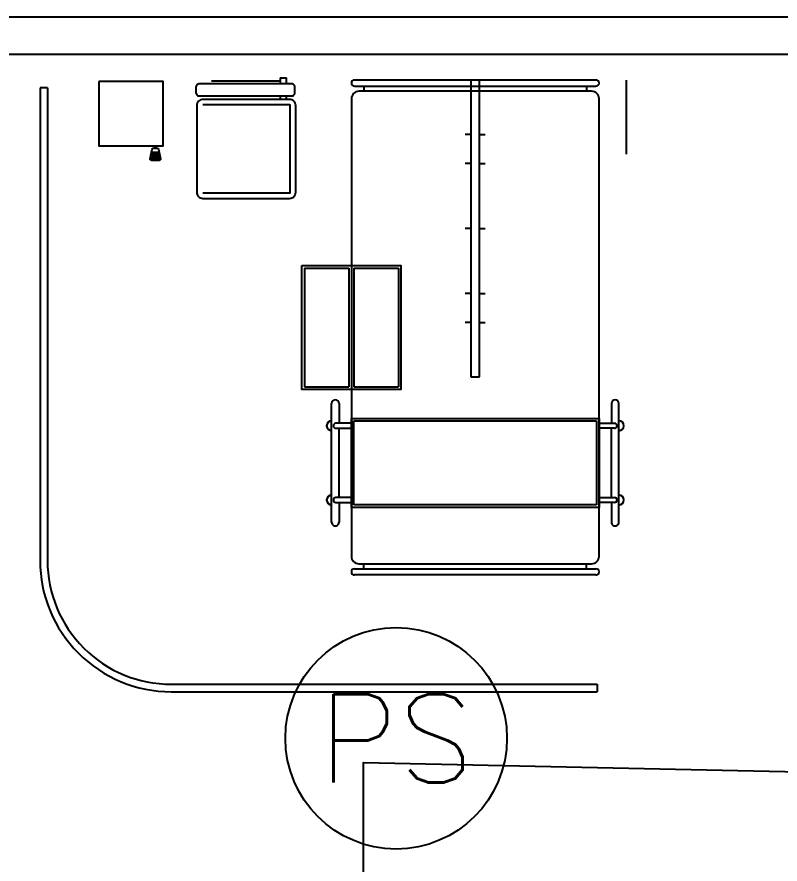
# Model space of a CAD drawing. Header units: metres. Extents: x -39 to 21688, y -24 to 9022.
# Drawn here: x 306.678 to 309.76, y 53.024 to 56.447 of the extents above; entities that cross this region are included whole.
import ezdxf
from ezdxf.enums import TextEntityAlignment as Align

# ---------------------------------------------------------------- set-up
doc = ezdxf.new("R2010")
doc.units = ezdxf.units.M
doc.header["$MEASUREMENT"] = 0
for name, color, linetype in [('AR-MOBILIRIO', 1, 'Continuous'), ('AR-MUROS', 6, 'Continuous'), ('AR-PUERTAS', 2, 'Continuous'), ('AR-VENTANAS', 2, 'Continuous')]:
    doc.layers.add(name, color=color, linetype=linetype)
doc.styles.add('ROMANS', font='romans.shx', dxfattribs={"width": 0.75})

# ---------------------------------------------------------------- blocks, each defined once
blk = doc.blocks.new('AR-CAMILLA 2')
at = {"layer": 'AR-MOBILIRIO'}
for p, q in [((-0.1098, 0.3187, 0), (-0.4098, 0.3187, 0)), ((1.3773, 0.2874, 0), (0.8973, 0.2874, 0)), ((0.8973, 0.2574, 0), (0.9773, 0.2574, 0)), ((0.9773, 0.2074, 0), (0.9773, 0.2704, 0)), ((0.9973, 0.2704, 0), (0.9973, 0.2074, 0)), ((1.2773, 0.2574, 0), (0.9973, 0.2574, 0)), ((1.2773, 0.2074, 0), (1.2773, 0.2704, 0)), ((1.2973, 0.2704, 0), (1.2973, 0.2074, 0)), ((1.2973, 0.2574, 0), (1.3773, 0.2574, 0)), ((1.5152, 0.2074, 0), (-0.3348, 0.2074, 0)), ((0.9573, -0.7926, 0), (0.9573, 0.2074, 0)), ((0.9573, 0.2074, 0), (1.3173, 0.2074, 0)), ((1.3173, 0.2074, 0), (1.3173, -0.7926, 0)), ((-0.4098, 0.1949, 0), (-0.4098, -0.7801, 0)), ((-0.3848, -0.7801, 0), (-0.3848, 0.1949, 0)), ((-0.3648, 0.1774, 0), (-0.3648, -0.7626, 0)), ((0.9673, -0.7826, 0), (0.9673, 0.1974, 0)), ((0.9673, 0.1974, 0), (1.3073, 0.1974, 0)), ((1.3073, 0.1974, 0), (1.3073, -0.7826, 0)), ((1.5452, -0.7626, 0), (1.5452, 0.1774, 0)), ((1.5652, -0.7801, 0), (1.5652, 0.1949, 0)), ((1.5902, 0.1949, 0), (1.5902, -0.7801, 0)), ((2.032, -1.5202, 0), (2.032, 0.1998, 0)), ((2.032, 0.1998, 0), (2.062, 0.1998, 0)), ((2.062, -1.5202, 0), (2.062, 0.1998, 0)), ((-0.3848, 0.1574, 0), (-0.3648, 0.1574, 0)), ((1.5652, 0.1574, 0), (1.5452, 0.1574, 0)), ((-0.1895, -0.2751, 0), (-0.1895, -0.2519, 0)), ((-0.0726, -0.2751, 0), (-0.0726, -0.2519, 0)), ((0.1902, -0.2751, 0), (0.1902, -0.2519, 0)), ((0.453, -0.2751, 0), (0.453, -0.2519, 0)), ((0.57, -0.2751, 0), (0.57, -0.2519, 0)), ((0.7902, -0.2751, 0), (-0.4098, -0.2751, 0)), ((-0.4098, -0.2751, 0), (-0.4098, -0.3101, 0)), ((0.7902, -0.3101, 0), (0.7902, -0.2751, 0)), ((-0.4098, -0.3101, 0), (0.7902, -0.3101, 0)), ((-0.1895, -0.3101, 0), (-0.1895, -0.3332, 0)), ((-0.0726, -0.3101, 0), (-0.0726, -0.3332, 0)), ((0.1902, -0.3101, 0), (0.1902, -0.3332, 0)), ((0.453, -0.3101, 0), (0.453, -0.3332, 0)), ((0.57, -0.3101, 0), (0.57, -0.3332, 0)), ((0.3502, -0.6026, 0), (0.8302, -0.6026, 0)), ((0.3502, -0.7826, 0), (0.3502, -0.6026, 0)), ((0.8302, -0.7826, 0), (0.8302, -0.6026, 0)), ((-0.3848, -0.7426, 0), (-0.3648, -0.7426, 0)), ((1.5652, -0.7426, 0), (1.5452, -0.7426, 0)), ((0.3502, -0.7826, 0), (0.8302, -0.7826, 0)), ((1.3073, -0.7826, 0), (0.9673, -0.7826, 0)), ((-0.3348, -0.7926, 0), (1.5152, -0.7926, 0)), ((0.3402, -0.7926, 0), (0.8402, -0.7926, 0)), ((0.3502, -0.8026, 0), (0.8302, -0.8026, 0)), ((0.3502, -0.9826, 0), (0.3502, -0.8026, 0)), ((0.8302, -0.9826, 0), (0.8302, -0.8026, 0)), ((1.3173, -0.7926, 0), (0.9573, -0.7926, 0)), ((0.9773, -0.7926, 0), (0.9773, -0.8556, 0)), ((0.9973, -0.8556, 0), (0.9973, -0.7926, 0)), ((1.2773, -0.7926, 0), (1.2773, -0.8556, 0)), ((1.2973, -0.8556, 0), (1.2973, -0.7926, 0)), ((0.8973, -0.8426, 0), (0.9773, -0.8426, 0)), ((1.2773, -0.8426, 0), (0.9973, -0.8426, 0)), ((1.2973, -0.8426, 0), (1.3773, -0.8426, 0)), ((1.3773, -0.8726, 0), (0.8973, -0.8726, 0)), ((0.3502, -0.9826, 0), (0.8302, -0.9826, 0)), ((-0.4191, -1.0806, 0), (-0.4191, -1.0545, 0)), ((-0.3942, -1.0545, 0), (-0.4191, -1.0545, 0)), ((-0.3313, -1.0545, 0), (-0.3455, -1.0545, 0)), ((-0.3092, -1.0424, 0), (-0.3092, -1.3924, 0)), ((0.0437, -1.0395, 0), (-0.3063, -1.0395, 0)), ((-0.4191, -1.0806, 0), (-0.3942, -1.0806, 0)), ((-0.4066, -1.3578, 0), (-0.4066, -1.0806, 0)), ((-0.3455, -1.0806, 0), (-0.3313, -1.0806, 0)), ((-0.1189, -1.5998, 0), (-0.1189, -1.5693, 0)), ((-0.1139, -1.6008, 0), (-0.1139, -1.5683, 0)), ((-0.1089, -1.6017, 0), (-0.1089, -1.5674, 0)), ((-0.1039, -1.6027, 0), (-0.1039, -1.5664, 0)), ((-0.0989, -1.6036, 0), (-0.0989, -1.5655, 0)), ((-0.0939, -1.6046, 0), (-0.0939, -1.5645, 0)), ((-0.0889, -1.6051, 0), (-0.0889, -1.564, 0)), ((-0.1344, -1.582, 0), (-0.1444, -1.582, 0)), ((-0.1444, -1.8124, 0), (-0.1444, -1.584, 0)), ((-0.1344, -1.587, 0), (-0.1444, -1.587, 0)), ((-0.378, -2.0202, 0), (1.532, -2.0202, 0)), ((-0.378, -2.0202, 0), (-0.378, -2.0502, 0)), ((-0.378, -2.0502, 0), (1.532, -2.0502, 0))]:
    blk.add_line(p, q, dxfattribs=at)
at = {"layer": 'AR-MOBILIRIO', "elevation": 0}
for points in [[(0.3402, -0.9926), (0.3402, -0.5926), (0.8402, -0.5926), (0.8402, -0.9926)], [(-0.4044, -1.8124), (-0.1444, -1.8124), (-0.1444, -1.5524), (-0.4044, -1.5524)]]:
    blk.add_lwpolyline(points, close=True, dxfattribs=at)
for points in [[(-0.3942, -1.0355), (-0.3942, -1.4057, 0.414214), (-0.3792, -1.4207), (-0.3605, -1.4207, 0.414214), (-0.3455, -1.4057), (-0.3455, -1.0355, 0.414214), (-0.3605, -1.0205), (-0.3792, -1.0205, 0.414214)], [(-0.3313, -1.0424), (-0.3313, -1.3924, 0.414214), (-0.3063, -1.4174), (0.0437, -1.4174, 0.414214), (0.0687, -1.3924), (0.0687, -1.0424, 0.414214), (0.0437, -1.0174), (-0.3063, -1.0174, 0.414214)], [(-0.1306, -1.5715), (-0.0913, -1.564, -0.487928), (-0.0851, -1.5689), (-0.0851, -1.6002, -0.487928), (-0.0913, -1.6051), (-0.1306, -1.5976, -0.344151), (-0.1344, -1.5927), (-0.1344, -1.5764, -0.344151)]]:
    blk.add_lwpolyline(points, format="xyb", close=True, dxfattribs=at)
blk.add_lwpolyline([(0.0466, -1.3924), (0.0466, -1.0424)], dxfattribs=at)
at = {"layer": 'AR-MOBILIRIO'}
for centre, radius, start, end in [((0.8973, 0.2724, 0), 0.015, 90, 270), ((0.9873, 0.2874, 0), 0.02, 360, 180), ((0.9873, 0.2704, 0), 0.01, 360, 180), ((1.2873, 0.2874, 0), 0.02, 360, 180), ((1.2873, 0.2704, 0), 0.01, 360, 180), ((1.3773, 0.2724, 0), 0.015, 270, 90), ((-0.3973, 0.1949, 0), 0.0125, 360, 180), ((-0.3348, 0.1774, 0), 0.03, 90, 180), ((1.5152, 0.1774, 0), 0.03, 360, 90), ((1.5777, 0.1949, 0), 0.0125, 360, 180), ((-0.3973, -0.7801, 0), 0.0125, 180, 360), ((-0.3348, -0.7626, 0), 0.03, 180, 270), ((1.5152, -0.7626, 0), 0.03, 270, 360), ((1.5777, -0.7801, 0), 0.0125, 180, 360), ((0.8973, -0.8576, 0), 0.015, 90, 270), ((0.9873, -0.8556, 0), 0.01, 180, 360), ((1.2873, -0.8556, 0), 0.01, 180, 360), ((1.3773, -0.8576, 0), 0.015, 270, 90), ((0.9873, -0.8726, 0), 0.02, 180, 360), ((1.2873, -0.8726, 0), 0.02, 180, 360), ((-0.3063, -1.0424, 0), 0.0029, 90, 180), ((0.0437, -1.0424, 0), 0.0029, 360, 90), ((1.532, -1.5202, 0), 0.5, 270, 360), ((1.532, -1.5202, 0), 0.53, 270, 360)]:
    blk.add_arc(centre, radius, start, end, dxfattribs=at)
blk = doc.blocks.new('PS SENSOR')
at = {"ltscale": 8}
blk.add_circle((0, 0), 20.42, dxfattribs=at)
at = {"ltscale": 8, "style": 'ROMANS'}
blk.add_text('PS', height=16.335, dxfattribs=at).set_placement((0, 0), align=Align.MIDDLE)

msp = doc.modelspace()

# ---------------------------------------------------------------- linework, layer by layer
at = {"layer": 'AR-MUROS'}
msp.add_line((283.65483, 56.44698), (377.59443, 56.44698), dxfattribs=at)
msp.add_lwpolyline([(303.65483, 56.29698), (333.8026, 56.29698)], dxfattribs=at)
at = {"layer": 'AR-VENTANAS'}
msp.add_lwpolyline([(307.41307, 28.55818), (297.83558, 30.5776), (298.42057, 33.35202), (294.79537, 34.39552), (295.60103, 30.19711), (286.66732, 31.94503), (295.12882, 35.74003), (287.26503, 41.27145), (292.14411, 41.77599), (288.43298, 44.90572), (289.86373, 48.43442), (290.08021, 49.60585), (289.15208, 52.86278), (296.65094, 53.46709), (301.51515, 53.74548), (302.47555, 46.85281), (308.11135, 48.09534), (308.07835, 49.12488), (308.07835, 53.4344), (328.49244, 52.99691)], dxfattribs=at)

# ---------------------------------------------------------------- block references
at = {"layer": 'AR-MUROS', "rotation": 270}
msp.add_blockref('AR-CAMILLA 2', (308.82177, 55.78216, 0), dxfattribs=at)
at = {"layer": 'AR-PUERTAS', "xscale": 0.02191086110359542, "yscale": 0.02191086110359542, "zscale": 0.02191086110359542}
msp.add_blockref('PS SENSOR', (308.20996, 53.53173), dxfattribs=at)

doc.saveas('drawing.dxf')
